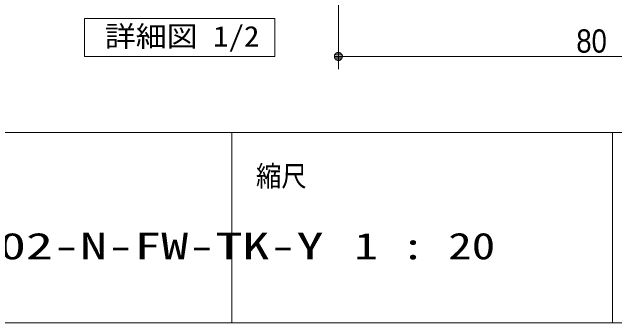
# Model space of a CAD drawing. Units: millimetres, scale not verified. Extents: x -6062 to 6062, y -3045 to 3045.
# Drawn here: x -234 to 717, y -2770 to -2280 of the extents above; entities that cross this region are included whole.
import ezdxf
from ezdxf.enums import TextEntityAlignment as Align

# ---------------------------------------------------------------- set-up
doc = ezdxf.new("R2010")
doc.units = ezdxf.units.MM
doc.header["$LTSCALE"] = 20
for name, color, linetype, lineweight in [('0-1_0', 7, 'Continuous', 9), ('0-2_2寸法-1', 7, 'Continuous', 9), ('0-3_2寸法-3', 7, 'Continuous', 9), ('0-5_1図面枠', 7, 'Continuous', 9)]:
    doc.layers.add(name, color=color, linetype=linetype, lineweight=lineweight)
doc.styles.add('ＭＳ ゴシック', font='')
doc.styles.add('ＭＳ Ｐゴシック', font='')
doc.styles.get('ＭＳ ゴシック').set_extended_font_data('MS Gothic')
doc.styles.get('ＭＳ Ｐゴシック').set_extended_font_data('MS PGothic')

# ---------------------------------------------------------------- blocks, each defined once
blk = doc.blocks.new('グループ-35')
at = {"layer": '0-3_2寸法-3'}
blk.add_lwpolyline([(33363.7, -45800), (39363.7, -45800), (39363.7, -47000), (33363.7, -47000)], close=True, dxfattribs=at)
at = {"layer": '0-3_2寸法-3', "style": 'ＭＳ ゴシック', "width": 1.1}
blk.add_text('詳細図 1/2', height=650.9, dxfattribs=at).set_placement((33996.8, -46884.4), align=Align.BOTTOM_LEFT)
blk = doc.blocks.new('_Dot')
at = {"layer": '0-1_0'}
for p, q in [((-10, 0), (-20, 0)), ((9.78, 2), (-9.78, 2)), ((7.99, 6), (-7.99, 6)), ((9.16, -3.98), (-9.16, -3.98)), ((6, -7.98), (-6, -7.98))]:
    blk.add_line(p, q, dxfattribs=at)
for points in [[(10, 0), (9.92, 1.25), (9.69, 2.49), (9.3, 3.68), (8.76, 4.82), (8.09, 5.88), (7.29, 6.85), (6.37, 7.71), (5.36, 8.44), (4.26, 9.05), (3.09, 9.51), (1.87, 9.82), (0.63, 9.98), (-0.63, 9.98), (-1.87, 9.82), (-3.09, 9.51), (-4.26, 9.05), (-5.36, 8.44), (-6.37, 7.71), (-7.29, 6.85), (-8.09, 5.88), (-8.76, 4.82), (-9.3, 3.68), (-9.69, 2.49), (-9.92, 1.25), (-10, 0), (0, 0)], [(-10, 0), (-9.92, -1.25), (-9.69, -2.49), (-9.3, -3.68), (-8.76, -4.82), (-8.09, -5.88), (-7.29, -6.85), (-6.37, -7.71), (-5.36, -8.44), (-4.26, -9.05), (-3.09, -9.51), (-1.87, -9.82), (-0.63, -9.98), (0.63, -9.98), (1.87, -9.82), (3.09, -9.51), (4.26, -9.05), (5.36, -8.44), (6.37, -7.71), (7.29, -6.85), (8.09, -5.88), (8.76, -4.82), (9.3, -3.68), (9.69, -2.49), (9.92, -1.25), (10, 0), (0, 0)]]:
    blk.add_lwpolyline(points, close=True, dxfattribs=at)
blk = doc.blocks.new('グループ-99')
at = {"layer": '0-5_1図面枠'}
for p, q in [((-80000, -49400), (80000, -49400)), ((38000, -49400), (38000, -55400)), ((50000, -49400), (50000, -55400))]:
    blk.add_line(p, q, dxfattribs=at)
blk.add_lwpolyline([(-80000, 55400), (80000, 55400), (80000, -55400), (-80000, -55400)], close=True, dxfattribs=at)
blk = doc.blocks.new('図面枠')
at = {"layer": '0-5_1図面枠'}
blk.add_blockref('グループ-99', (0, 0), dxfattribs=at)
at = {"layer": '0-5_1図面枠', "style": 'ＭＳ ゴシック'}
for s, height, width, p in [('縮尺', 650.9, 0.9, (38765.5, -51291.3)), ('1 : 20', 836.9, 1.3, (41866.9, -53644.8))]:
    blk.add_text(s, height=height, dxfattribs=dict(at, width=width)).set_placement(p, align=Align.BOTTOM_LEFT)

msp = doc.modelspace()

# ---------------------------------------------------------------- linework, layer by layer
at = {"layer": '0-2_2寸法-1'}
for p, q in [((280.68, -1840), (280.68, -2370)), ((293.4, -2350), (1067.97, -2350))]:
    msp.add_line(p, q, dxfattribs=at)

# ---------------------------------------------------------------- block references
at = {"layer": '0-2_2寸法-1', "xscale": 0.6356201, "yscale": 0.6356201, "rotation": 180}
msp.add_blockref('_Dot', (280.68, -2350), dxfattribs=at)
at = {"layer": '0-3_2寸法-3', "xscale": 0.05, "yscale": 0.05}
msp.add_blockref('グループ-35', (-1787.5, 0), dxfattribs=at)
at = {"layer": '0-5_1図面枠', "xscale": 0.05, "yscale": 0.05}
msp.add_blockref('図面枠', (-1787.5, 0), dxfattribs=at)

# ---------------------------------------------------------------- texts
at = {"layer": '0-2_2寸法-1', "style": 'ＭＳ Ｐゴシック', "width": 0.9}
msp.add_text('80', height=36.66, dxfattribs=at).set_placement((655.8, -2354.96), align=Align.BOTTOM_LEFT)
at = {"layer": '0-5_1図面枠', "style": 'ＭＳ ゴシック', "width": 1.5}
msp.add_text('AXSC32-Z002-N-FW-TK-Y', height=41.79, dxfattribs=at).set_placement((-638.24, -2682.24), align=Align.BOTTOM_LEFT)

doc.saveas('drawing.dxf')
